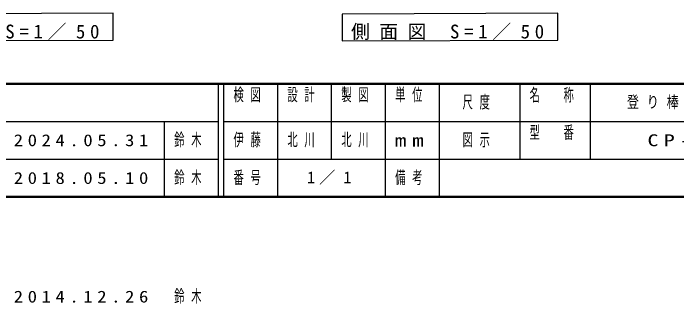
# Model space of a CAD drawing. Units: millimetres at full size; details may follow other scales. Extents: x -19540 to 51, y -990 to 13350.
# Drawn here: x -14075 to -7921, y -990 to 1704 of the extents above; entities that cross this region are included whole.
import ezdxf

# ---------------------------------------------------------------- set-up
doc = ezdxf.new("R2010")
doc.units = ezdxf.units.MM
doc.layers.add('A3図枠', color=7, linetype='Continuous', lineweight=25)
doc.layers.add('補助', color=2, linetype='Continuous', lineweight=13)
doc.layers.add('図面プロファイル', color=7, linetype='Continuous')
doc.styles.add('ＭＳ ゴシック', font='')
doc.styles.get('ＭＳ ゴシック').set_extended_font_data('MS Gothic')

msp = doc.modelspace()

# ---------------------------------------------------------------- linework, layer by layer
at = {"layer": 'A3図枠', "lineweight": 50}
for p, q in [((-19250, 1050), (0, 1050)), ((-19250, 0), (0, 0))]:
    msp.add_line(p, q, dxfattribs=at)
at = {"layer": 'A3図枠', "color": 211}
for p, q in [((-12175, 1050), (-12175, 0)), ((-12125, 1050), (-12125, 0)), ((-11625, 1050), (-11625, 350)), ((-11125, 1050), (-11125, 350)), ((-10625, 1050), (-10625, 0)), ((-10125, 1050), (-10125, 350)), ((-9375, 1050), (-9375, 350)), ((-9375, 700), (-3500, 700)), ((-12125, 350), (0, 350))]:
    msp.add_line(p, q, dxfattribs=at)
at = {"layer": 'A3図枠'}
for p, q in [((-8725, 1050), (-8725, 350)), ((-19250, 700), (-12175, 700)), ((-12675, 700), (-12675, 0)), ((-12125, 700), (-9375, 700)), ((-19250, 350), (-12175, 350)), ((-11625, 350), (-11625, 0)), ((-10125, 350), (-10125, 0))]:
    msp.add_line(p, q, dxfattribs=at)
at = {"layer": '補助', "lineweight": 25}
for points in [[(-15149.975, 1696.46), (-15149.975, 1446.46), (-13150.025, 1453.546), (-13150.025, 1703.546)], [(-11024.975, 1696.457), (-11024.975, 1446.457), (-9025.025, 1453.543), (-9025.025, 1703.543)]]:
    msp.add_lwpolyline(points, close=True, dxfattribs=at)

# ---------------------------------------------------------------- texts
at = {"layer": 'A3図枠', "color": 4, "char_height": 117.3, "style": 'ＭＳ ゴシック'}
for s, insert, attachment_point in [('\\T1.64;\\W0.6;検図', (-11875, 1008.333), 2), ('\\T1.64;\\W0.6;設計', (-11375, 1008.333), 2), ('\\T1.64;\\W0.6;製図', (-10875, 1008.333), 2), ('\\T1.64;\\W0.6;単位', (-10375, 1008.333), 2), ('\\T1.64;\\W0.6;名\u3000称', (-9050, 1005.138), 2), ('\\T1.64;\\W0.6;尺度', (-9750, 875), 5), ('\\T1.64;\\W0.6;型\u3000番', (-9050, 658.333), 2), ('\\T1.5;\\W1.35;mm', (-10375, 525), 5), ('\\T1.64;\\W0.6;図示', (-9750, 525), 5), ('\\T1.64;\\W0.6;番号', (-11875, 175), 5), ('\\T1.64;\\W0.6;備考', (-10375, 175), 5)]:
    msp.add_mtext(s, dxfattribs=dict(at, insert=insert, attachment_point=attachment_point))
at = {"layer": '図面プロファイル', "attachment_point": 5, "style": 'ＭＳ ゴシック'}
for s, insert, char_height in [('\\T1.64;\\W0.75;登り棒１０人用', (-7737.5, 875), 110), ('\\T1.5;\\W1.15;2024.05.31', (-13425, 525), 110), ('\\T1.64;\\W0.6;鈴木', (-12425, 525), 117.3), ('\\T1.64;\\W0.6;伊藤', (-11875, 525), 117.3), ('\\T1.64;\\W0.6;北川', (-11375, 525), 117.3), ('\\T1.64;\\W0.6;北川', (-10875, 525), 117.3), ('\\T1.5;\\W1.35;CP-10A', (-7737.5, 525), 110), ('\\T1.64;\\W0.6;鈴木', (-12425, 175), 117.3), ('\\T1.5;1／1', (-11125, 175), 110), ('\\T1.5;\\W1.15;2018.05.10', (-13425, 175), 110), ('\\T1.64;\\W0.6;鈴木', (-12425, -925), 117.3), ('\\T1.5;\\W1.15;2014.12.26', (-13425, -925), 110)]:
    msp.add_mtext(s, dxfattribs=dict(at, insert=insert, char_height=char_height))
at = {"layer": '補助', "char_height": 128.3, "attachment_point": 8, "style": 'ＭＳ ゴシック'}
for s, insert in [('\\T1.5;平面図\\~S=1／50', (-14149.975, 1454.793)), ('\\T1.5;側面図\\~S=1／50', (-10024.975, 1454.79))]:
    msp.add_mtext(s, dxfattribs=dict(at, insert=insert))

doc.saveas('drawing.dxf')
